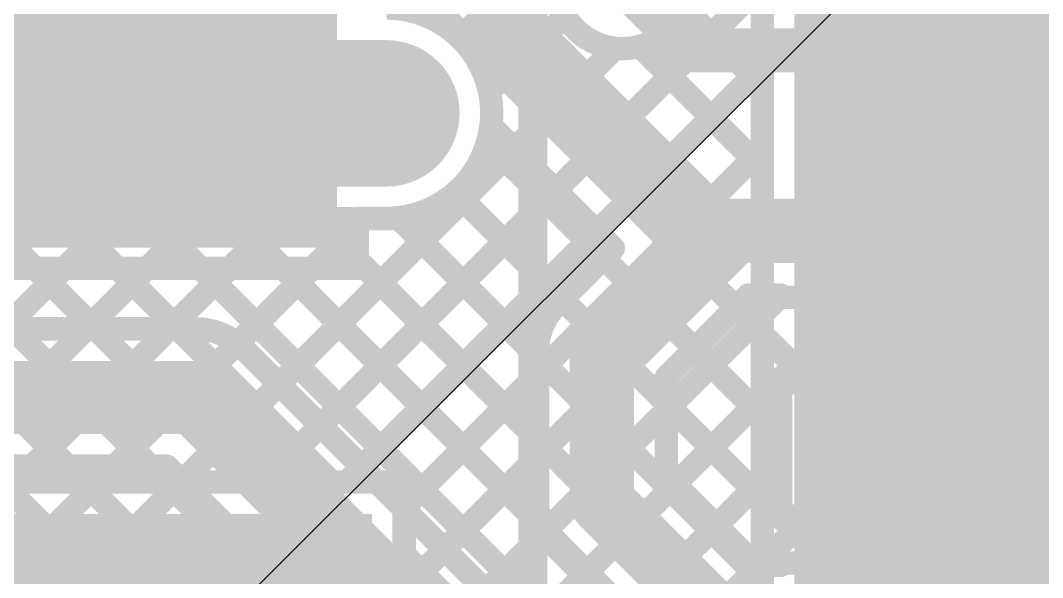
# Model space of a CAD drawing. Header units: millimetres. Extents: x 0 to 214, y 0 to 214.
# Drawn here: x 0.6312 to 0.9809, y 0.8344 to 1.025 of the extents above; entities that cross this region are included whole.
import ezdxf

# ---------------------------------------------------------------- set-up
doc = ezdxf.new("R2010")
doc.units = ezdxf.units.MM
doc.header["$MEASUREMENT"] = 0
for name, color, linetype in [('BottomLayer', 5, 'Continuous'), ('BottomOverlay', 54, 'Continuous'), ('BottomPaste', 16, 'Continuous'), ('BottomSolder', 6, 'Continuous'), ('TopLayer', 1, 'Continuous'), ('TopOverlay', 2, 'Continuous'), ('TopPaste', 8, 'Continuous'), ('TopSolder', 216, 'Continuous'), ('ViaHoleLayer', 16, 'Continuous')]:
    doc.layers.add(name, color=color, linetype=linetype)

# ---------------------------------------------------------------- blocks, each defined once
blk = doc.blocks.new('SOT_23_5_B_118')
at = {"layer": 'BottomLayer'}
for points in [[(-0.07283, 0.04921), (-0.02953, 0.04921), (-0.02953, 0.02559), (-0.07283, 0.02559)], [(0.02953, 0.04921), (0.07283, 0.04921), (0.07283, 0.02559), (0.02953, 0.02559)], [(-0.07283, 0.01181), (-0.02953, 0.01181), (-0.02953, -0.01181), (-0.07283, -0.01181)], [(-0.07283, -0.02559), (-0.02953, -0.02559), (-0.02953, -0.04921), (-0.07283, -0.04921)], [(0.02953, -0.02559), (0.07283, -0.02559), (0.07283, -0.04921), (0.02953, -0.04921)]]:
    blk.add_hatch(color=5, dxfattribs=at).paths.add_polyline_path(points)
at = {"layer": 'BottomPaste'}
for points in [[(-0.07283, 0.04921), (-0.02953, 0.04921), (-0.02953, 0.02559), (-0.07283, 0.02559)], [(0.02953, 0.04921), (0.07283, 0.04921), (0.07283, 0.02559), (0.02953, 0.02559)], [(-0.07283, 0.01181), (-0.02953, 0.01181), (-0.02953, -0.01181), (-0.07283, -0.01181)], [(-0.07283, -0.02559), (-0.02953, -0.02559), (-0.02953, -0.04921), (-0.07283, -0.04921)], [(0.02953, -0.02559), (0.07283, -0.02559), (0.07283, -0.04921), (0.02953, -0.04921)]]:
    blk.add_hatch(color=16, dxfattribs=at).paths.add_polyline_path(points)
at = {"layer": 'BottomSolder'}
for points in [[(-0.07683, 0.05321), (-0.02553, 0.05321), (-0.02553, 0.02159), (-0.07683, 0.02159)], [(0.02553, 0.05321), (0.07683, 0.05321), (0.07683, 0.02159), (0.02553, 0.02159)], [(-0.07683, 0.01581), (-0.02553, 0.01581), (-0.02553, -0.01581), (-0.07683, -0.01581)], [(-0.07683, -0.02159), (-0.02553, -0.02159), (-0.02553, -0.05321), (-0.07683, -0.05321)], [(0.02553, -0.02159), (0.07683, -0.02159), (0.07683, -0.05321), (0.02553, -0.05321)]]:
    blk.add_hatch(color=6, dxfattribs=at).paths.add_polyline_path(points)
at = {"layer": 'BottomOverlay', "const_width": 0.005}
for points in [[(0.02598, 0.0589), (-0.02945, 0.0589)], [(0.03465, 0.01646), (0.03465, -0.01732)], [(0.02598, -0.0589), (-0.02945, -0.0589)]]:
    blk.add_lwpolyline(points, dxfattribs=at)
at = {"layer": 'BottomOverlay'}
for points, const_width in [([(-0.0307, 0.0589, 1), (-0.0282, 0.0589, 1)], 0.0025), ([(0.02473, 0.0589, 1), (0.02723, 0.0589, 1)], 0.0025), ([(0.0334, 0.01646, 1), (0.0359, 0.01646, 1)], 0.0025), ([(0.0334, -0.01732, 1), (0.0359, -0.01732, 1)], 0.0025), ([(-0.0615, -0.0615, 1), (-0.06843, -0.0615, 1)], 0.01), ([(-0.07093, -0.0615, 1), (-0.06593, -0.0615, 1)], 0.005), ([(-0.064, -0.0615, 1), (-0.059, -0.0615, 1)], 0.005), ([(-0.0307, -0.0589, 1), (-0.0282, -0.0589, 1)], 0.0025), ([(0.02473, -0.0589, 1), (0.02723, -0.0589, 1)], 0.0025)]:
    blk.add_lwpolyline(points, format="xyb", close=True, dxfattribs=dict(at, const_width=const_width))
blk = doc.blocks.new('SOT_23_5_B_119')
at = {"layer": 'BottomLayer'}
for points in [[(-0.07283, 0.04921), (-0.02953, 0.04921), (-0.02953, 0.02559), (-0.07283, 0.02559)], [(0.02953, 0.04921), (0.07283, 0.04921), (0.07283, 0.02559), (0.02953, 0.02559)], [(-0.07283, 0.01181), (-0.02953, 0.01181), (-0.02953, -0.01181), (-0.07283, -0.01181)], [(-0.07283, -0.02559), (-0.02953, -0.02559), (-0.02953, -0.04921), (-0.07283, -0.04921)], [(0.02953, -0.02559), (0.07283, -0.02559), (0.07283, -0.04921), (0.02953, -0.04921)]]:
    blk.add_hatch(color=5, dxfattribs=at).paths.add_polyline_path(points)
at = {"layer": 'BottomPaste'}
for points in [[(-0.07283, 0.04921), (-0.02953, 0.04921), (-0.02953, 0.02559), (-0.07283, 0.02559)], [(0.02953, 0.04921), (0.07283, 0.04921), (0.07283, 0.02559), (0.02953, 0.02559)], [(-0.07283, 0.01181), (-0.02953, 0.01181), (-0.02953, -0.01181), (-0.07283, -0.01181)], [(-0.07283, -0.02559), (-0.02953, -0.02559), (-0.02953, -0.04921), (-0.07283, -0.04921)], [(0.02953, -0.02559), (0.07283, -0.02559), (0.07283, -0.04921), (0.02953, -0.04921)]]:
    blk.add_hatch(color=16, dxfattribs=at).paths.add_polyline_path(points)
at = {"layer": 'BottomSolder'}
for points in [[(-0.07683, 0.05321), (-0.02553, 0.05321), (-0.02553, 0.02159), (-0.07683, 0.02159)], [(0.02553, 0.05321), (0.07683, 0.05321), (0.07683, 0.02159), (0.02553, 0.02159)], [(-0.07683, 0.01581), (-0.02553, 0.01581), (-0.02553, -0.01581), (-0.07683, -0.01581)], [(-0.07683, -0.02159), (-0.02553, -0.02159), (-0.02553, -0.05321), (-0.07683, -0.05321)], [(0.02553, -0.02159), (0.07683, -0.02159), (0.07683, -0.05321), (0.02553, -0.05321)]]:
    blk.add_hatch(color=6, dxfattribs=at).paths.add_polyline_path(points)
at = {"layer": 'BottomOverlay', "const_width": 0.005}
for points in [[(0.02598, 0.0589), (-0.02945, 0.0589)], [(0.03465, 0.01646), (0.03465, -0.01732)], [(0.02598, -0.0589), (-0.02945, -0.0589)]]:
    blk.add_lwpolyline(points, dxfattribs=at)
at = {"layer": 'BottomOverlay'}
for points, const_width in [([(-0.0307, 0.0589, 1), (-0.0282, 0.0589, 1)], 0.0025), ([(0.02473, 0.0589, 1), (0.02723, 0.0589, 1)], 0.0025), ([(0.0334, 0.01646, 1), (0.0359, 0.01646, 1)], 0.0025), ([(0.0334, -0.01732, 1), (0.0359, -0.01732, 1)], 0.0025), ([(-0.0615, -0.0615, 1), (-0.06843, -0.0615, 1)], 0.01), ([(-0.07093, -0.0615, 1), (-0.06593, -0.0615, 1)], 0.005), ([(-0.064, -0.0615, 1), (-0.059, -0.0615, 1)], 0.005), ([(-0.0307, -0.0589, 1), (-0.0282, -0.0589, 1)], 0.0025), ([(0.02473, -0.0589, 1), (0.02723, -0.0589, 1)], 0.0025)]:
    blk.add_lwpolyline(points, format="xyb", close=True, dxfattribs=dict(at, const_width=const_width))
blk = doc.blocks.new('SOT_23_5_B_120')
at = {"layer": 'BottomLayer'}
for points in [[(-0.07283, 0.04921), (-0.02953, 0.04921), (-0.02953, 0.02559), (-0.07283, 0.02559)], [(0.02953, 0.04921), (0.07283, 0.04921), (0.07283, 0.02559), (0.02953, 0.02559)], [(-0.07283, 0.01181), (-0.02953, 0.01181), (-0.02953, -0.01181), (-0.07283, -0.01181)], [(-0.07283, -0.02559), (-0.02953, -0.02559), (-0.02953, -0.04921), (-0.07283, -0.04921)], [(0.02953, -0.02559), (0.07283, -0.02559), (0.07283, -0.04921), (0.02953, -0.04921)]]:
    blk.add_hatch(color=5, dxfattribs=at).paths.add_polyline_path(points)
at = {"layer": 'BottomPaste'}
for points in [[(-0.07283, 0.04921), (-0.02953, 0.04921), (-0.02953, 0.02559), (-0.07283, 0.02559)], [(0.02953, 0.04921), (0.07283, 0.04921), (0.07283, 0.02559), (0.02953, 0.02559)], [(-0.07283, 0.01181), (-0.02953, 0.01181), (-0.02953, -0.01181), (-0.07283, -0.01181)], [(-0.07283, -0.02559), (-0.02953, -0.02559), (-0.02953, -0.04921), (-0.07283, -0.04921)], [(0.02953, -0.02559), (0.07283, -0.02559), (0.07283, -0.04921), (0.02953, -0.04921)]]:
    blk.add_hatch(color=16, dxfattribs=at).paths.add_polyline_path(points)
at = {"layer": 'BottomSolder'}
for points in [[(-0.07683, 0.05321), (-0.02553, 0.05321), (-0.02553, 0.02159), (-0.07683, 0.02159)], [(0.02553, 0.05321), (0.07683, 0.05321), (0.07683, 0.02159), (0.02553, 0.02159)], [(-0.07683, 0.01581), (-0.02553, 0.01581), (-0.02553, -0.01581), (-0.07683, -0.01581)], [(-0.07683, -0.02159), (-0.02553, -0.02159), (-0.02553, -0.05321), (-0.07683, -0.05321)], [(0.02553, -0.02159), (0.07683, -0.02159), (0.07683, -0.05321), (0.02553, -0.05321)]]:
    blk.add_hatch(color=6, dxfattribs=at).paths.add_polyline_path(points)
at = {"layer": 'BottomOverlay', "const_width": 0.005}
for points in [[(0.02598, 0.0589), (-0.02945, 0.0589)], [(0.03465, 0.01646), (0.03465, -0.01732)], [(0.02598, -0.0589), (-0.02945, -0.0589)]]:
    blk.add_lwpolyline(points, dxfattribs=at)
at = {"layer": 'BottomOverlay'}
for points, const_width in [([(-0.0307, 0.0589, 1), (-0.0282, 0.0589, 1)], 0.0025), ([(0.02473, 0.0589, 1), (0.02723, 0.0589, 1)], 0.0025), ([(0.0334, 0.01646, 1), (0.0359, 0.01646, 1)], 0.0025), ([(0.0334, -0.01732, 1), (0.0359, -0.01732, 1)], 0.0025), ([(-0.0615, -0.0615, 1), (-0.06843, -0.0615, 1)], 0.01), ([(-0.07093, -0.0615, 1), (-0.06593, -0.0615, 1)], 0.005), ([(-0.064, -0.0615, 1), (-0.059, -0.0615, 1)], 0.005), ([(-0.0307, -0.0589, 1), (-0.0282, -0.0589, 1)], 0.0025), ([(0.02473, -0.0589, 1), (0.02723, -0.0589, 1)], 0.0025)]:
    blk.add_lwpolyline(points, format="xyb", close=True, dxfattribs=dict(at, const_width=const_width))
blk = doc.blocks.new('D2P___249')
at = {"layer": 'TopLayer'}
for points in [[(-0.225, 0.38504), (0.225, 0.38504), (0.225, 0.03504), (-0.225, 0.03504)], [(-0.14094, -0.13504), (-0.05906, -0.13504), (-0.05906, -0.28504), (-0.14094, -0.28504)]]:
    blk.add_hatch(color=1, dxfattribs=at).paths.add_polyline_path(points)
at = {"layer": 'TopPaste'}
for points in [[(-0.225, 0.38504), (0.225, 0.38504), (0.225, 0.03504), (-0.225, 0.03504)], [(-0.14094, -0.13504), (-0.05906, -0.13504), (-0.05906, -0.28504), (-0.14094, -0.28504)]]:
    blk.add_hatch(color=8, dxfattribs=at).paths.add_polyline_path(points)
at = {"layer": 'TopSolder'}
for points in [[(-0.229, 0.38904), (0.229, 0.38904), (0.229, 0.03104), (-0.229, 0.03104)], [(-0.14494, -0.13104), (-0.05506, -0.13104), (-0.05506, -0.28904), (-0.14494, -0.28904)], [(0.05506, -0.13104), (0.14494, -0.13104), (0.14494, -0.28904), (0.05506, -0.28904)]]:
    blk.add_hatch(color=216, dxfattribs=at).paths.add_polyline_path(points)
at = {"layer": 'TopOverlay', "const_width": 0.01}
blk.add_lwpolyline([(0.201, -0.064), (-0.205, -0.064)], dxfattribs=at)

msp = doc.modelspace()

# ---------------------------------------------------------------- hatches: boundary and pattern name
at = {"layer": 'BottomLayer'}
h = msp.add_hatch(color=5, dxfattribs=at)
edge = h.paths.add_edge_path()
edge.add_arc((0.75646, 0.99328), 0.01181, 0, 360)
at = {"layer": 'BottomSolder'}
h = msp.add_hatch(color=6, dxfattribs=at)
edge = h.paths.add_edge_path()
edge.add_arc((0.75646, 0.99328), 0.00991, 0, 360)
at = {"layer": 'TopLayer'}
for points in [[(0.896, 0.64), (1.256, 0.64), (1.256, 1.592), (0.896, 1.592)], [(0.29814, 0.71812), (0.75149, 0.71812), (0.75149, 0.85612), (0.29814, 0.85612)]]:
    msp.add_hatch(color=1, dxfattribs=at).paths.add_polyline_path(points)
h = msp.add_hatch(color=1, dxfattribs=at)
edge = h.paths.add_edge_path()
edge.add_arc((0.75646, 0.99328), 0.01181, 0, 360)
at = {"layer": 'TopSolder'}
h = msp.add_hatch(color=216, dxfattribs=at)
edge = h.paths.add_edge_path()
edge.add_arc((0.75646, 0.99328), 0.00991, 0, 360)
at = {"layer": 'ViaHoleLayer'}
h = msp.add_hatch(color=16, dxfattribs=at)
edge = h.paths.add_edge_path()
edge.add_arc((0.75646, 0.99328), 0.00591, 0, 360)

# ---------------------------------------------------------------- linework, layer by layer
at = {"layer": 'BottomLayer'}
for points, const_width in [([(0.98114, 0.76953), (0.98114, 1.13517)], 0.012), ([(0.96214, 0.8853), (0.96214, 1.10411)], 0.012), ([(0.79514, 1.01717), (0.79514, 1.09017)], 0.022), ([(0.83714, 1.03817), (0.86054, 1.01477)], 0.015), ([(0.79514, 1.01717), (0.85924, 0.95307)], 0.022), ([(0.86054, 1.01477), (0.92396, 1.01477)], 0.015), ([(0.54814, 0.99317), (0.75635, 0.99317)], 0.05), ([(0.79212, 0.98908), (0.83408, 0.94712)], 0.008), ([(0.79101, 0.98343), (0.83069, 0.94374)], 0.008), ([(0.71969, 0.90054), (0.80018, 0.98102)], 0.008), ([(0.73384, 0.8864), (0.81432, 0.96688)], 0.008), ([(0.78007, 0.96609), (0.81655, 0.9296)], 0.008), ([(0.83014, 0.91207), (0.87114, 0.95307)], 0.022), ([(0.85924, 0.95307), (0.87114, 0.95307)], 0.022), ([(0.87114, 0.95307), (0.92396, 0.95307)], 0.022), ([(0.54814, 0.95717), (0.75635, 0.95717)], 0.008), ([(0.59099, 0.95717), (0.62866, 0.9195)], 0.008), ([(0.59723, 0.9195), (0.6349, 0.95717)], 0.008), ([(0.61927, 0.95717), (0.65695, 0.9195)], 0.008), ([(0.62551, 0.9195), (0.66319, 0.95717)], 0.008), ([(0.64756, 0.95717), (0.68523, 0.9195)], 0.008), ([(0.6538, 0.9195), (0.69147, 0.95717)], 0.008), ([(0.67584, 0.95717), (0.89131, 0.74171)], 0.008), ([(0.68208, 0.9195), (0.71976, 0.95717)], 0.008), ([(0.70413, 0.95717), (0.81002, 0.85128)], 0.008), ([(0.70542, 0.91455), (0.74804, 0.95717)], 0.008), ([(0.73241, 0.95717), (0.80814, 0.88144)], 0.008), ([(0.76046, 0.95741), (0.80814, 0.90973)], 0.008), ([(0.74798, 0.87226), (0.82846, 0.95274)], 0.008), ([(0.81462, 0.92767), (0.83408, 0.94712)], 0.008), ([(0.85214, 0.90296), (0.88025, 0.93107)], 0.008), ([(0.85214, 0.89157), (0.89131, 0.93073)], 0.008), ([(0.85514, 0.86628), (0.91912, 0.93026)], 0.008), ([(0.88025, 0.93107), (0.89131, 0.93107)], 0.008), ([(0.89131, 0.93026), (0.94514, 0.93026)], 0.008), ([(0.90074, 0.93026), (0.92992, 0.90108)], 0.008), ([(0.92903, 0.93026), (0.94514, 0.91415)], 0.008), ([(0.94514, 0.90108), (0.94514, 0.93026)], 0.008), ([(0.87595, 0.92677), (0.90164, 0.90108)], 0.008), ([(0.91822, 0.90108), (0.94514, 0.928)], 0.008), ([(0.30173, 0.9195), (0.691, 0.9195)], 0.008), ([(0.83014, 0.86017), (0.83014, 0.91207)], 0.022), ([(0.70763, 0.9126), (0.89131, 0.72893)], 0.008), ([(0.80814, 0.86017), (0.80814, 0.91207)], 0.008), ([(0.86181, 0.91263), (0.89131, 0.88313)], 0.008), ([(0.292, 0.896), (0.691, 0.896)], 0.025), ([(0.691, 0.896), (0.918, 0.669)], 0.025), ([(0.76212, 0.85811), (0.80814, 0.90414)], 0.008), ([(0.76212, 0.85811), (0.80814, 0.90414)], 0.008), ([(0.85214, 0.86929), (0.85214, 0.90296)], 0.008), ([(0.89131, 0.90108), (0.94514, 0.90108)], 0.008), ([(0.89131, 0.85546), (0.89131, 0.90108)], 0.008), ([(0.85214, 0.89401), (0.90677, 0.83939)], 0.008), ([(0.95511, 0.87827), (0.96214, 0.8853)], 0.012), ([(0.92396, 0.87827), (0.95511, 0.87827)], 0.012), ([(0.77626, 0.84397), (0.80814, 0.87585)], 0.008), ([(0.86928, 0.85214), (0.89131, 0.87416)], 0.008), ([(0.292, 0.8725), (0.68127, 0.8725)], 0.008), ([(0.46758, 0.705), (0.63508, 0.8725)], 0.008), ([(0.49587, 0.705), (0.66337, 0.8725)], 0.008), ([(0.59081, 0.8725), (0.75831, 0.705)], 0.008), ([(0.61909, 0.8725), (0.89147, 0.60012)], 0.008), ([(0.64738, 0.8725), (0.91975, 0.60012)], 0.008), ([(0.67566, 0.8725), (0.94804, 0.60012)], 0.008), ([(0.68127, 0.8725), (0.90137, 0.6524)], 0.008), ([(0.52415, 0.705), (0.68646, 0.86731)], 0.008), ([(0.83014, 0.86017), (0.87374, 0.81657)], 0.022), ([(0.85214, 0.86929), (0.88285, 0.83857)], 0.008), ([(0.96414, 0.77657), (0.96414, 0.86387)], 0.008), ([(0.94138, 0.83939), (0.96414, 0.86215)], 0.008), ([(0.95661, 0.85546), (0.95661, 0.86134)], 0.008), ([(0.55244, 0.705), (0.7006, 0.85316)], 0.008), ([(0.884, 0.83857), (0.90089, 0.85546)], 0.008), ([(0.89131, 0.85546), (0.95661, 0.85546)], 0.008), ([(0.9131, 0.83939), (0.92917, 0.85546)], 0.008), ([(0.91898, 0.85546), (0.93505, 0.83939)], 0.008), ([(0.94726, 0.85546), (0.96414, 0.83858)], 0.008), ([(0.7904, 0.82983), (0.81061, 0.85004)], 0.008), ([(0.81462, 0.84458), (0.85814, 0.80106)], 0.008), ([(0.58072, 0.705), (0.71474, 0.83902)], 0.008), ([(0.89131, 0.83939), (0.95661, 0.83939)], 0.008), ([(0.95661, 0.79376), (0.95661, 0.83939)], 0.008), ([(0.80455, 0.81569), (0.82403, 0.83517)], 0.008), ([(0.88285, 0.83857), (0.89131, 0.83857)], 0.008), ([(0.95661, 0.82633), (0.96414, 0.83386)], 0.008)]:
    msp.add_lwpolyline(points, dxfattribs=dict(at, const_width=const_width))
for points, const_width in [([(0.78964, 1.01717, 1), (0.80064, 1.01717, 1)], 0.011), ([(0.78964, 1.01717, 1), (0.80064, 1.01717, 1)], 0.011), ([(0.85679, 1.01477, 1), (0.86429, 1.01477, 1)], 0.0075), ([(0.85679, 1.01477, 1), (0.86429, 1.01477, 1)], 0.0075), ([(0.92021, 1.01477, 1), (0.92771, 1.01477, 1)], 0.0075), ([(0.74385, 0.99317, 1), (0.76885, 0.99317, 1)], 0.025), ([(0.79012, 0.98908, 1), (0.79412, 0.98908, 1)], 0.004), ([(0.79012, 0.98908, 1), (0.79412, 0.98908, 1)], 0.004), ([(0.78901, 0.98343, 1), (0.79301, 0.98343, 1)], 0.004), ([(0.79818, 0.98102, 1), (0.80218, 0.98102, 1)], 0.004), ([(0.77807, 0.96609, 1), (0.78207, 0.96609, 1)], 0.004), ([(0.81232, 0.96688, 1), (0.81632, 0.96688, 1)], 0.004), ([(0.85374, 0.95307, 1), (0.86474, 0.95307, 1)], 0.011), ([(0.85374, 0.95307, 1), (0.86474, 0.95307, 1)], 0.011), ([(0.86564, 0.95307, 1), (0.87664, 0.95307, 1)], 0.011), ([(0.86564, 0.95307, 1), (0.87664, 0.95307, 1)], 0.011), ([(0.86564, 0.95307, 1), (0.87664, 0.95307, 1)], 0.011), ([(0.91846, 0.95307, 1), (0.92946, 0.95307, 1)], 0.011), ([(0.6329, 0.95717, 1), (0.6369, 0.95717, 1)], 0.004), ([(0.64556, 0.95717, 1), (0.64956, 0.95717, 1)], 0.004), ([(0.66119, 0.95717, 1), (0.66519, 0.95717, 1)], 0.004), ([(0.67384, 0.95717, 1), (0.67784, 0.95717, 1)], 0.004), ([(0.68947, 0.95717, 1), (0.69347, 0.95717, 1)], 0.004), ([(0.70213, 0.95717, 1), (0.70613, 0.95717, 1)], 0.004), ([(0.71776, 0.95717, 1), (0.72176, 0.95717, 1)], 0.004), ([(0.73041, 0.95717, 1), (0.73441, 0.95717, 1)], 0.004), ([(0.74604, 0.95717, 1), (0.75004, 0.95717, 1)], 0.004), ([(0.75435, 0.95717, 1), (0.75835, 0.95717, 1)], 0.004), ([(0.75435, 0.95717, 1), (0.75835, 0.95717, 1)], 0.004), ([(0.75846, 0.95741, 1), (0.76246, 0.95741, 1)], 0.004), ([(0.82646, 0.95274, 1), (0.83046, 0.95274, 1)], 0.004), ([(0.83208, 0.94712, 1), (0.83608, 0.94712, 1)], 0.004), ([(0.83208, 0.94712, 1), (0.83608, 0.94712, 1)], 0.004), ([(0.82869, 0.94374, 1), (0.83269, 0.94374, 1)], 0.004), ([(0.81455, 0.9296, 1), (0.81855, 0.9296, 1)], 0.004), ([(0.87825, 0.93107, 1), (0.88225, 0.93107, 1)], 0.004), ([(0.87825, 0.93107, 1), (0.88225, 0.93107, 1)], 0.004), ([(0.88931, 0.93107, 1), (0.89331, 0.93107, 1)], 0.004), ([(0.88931, 0.93073, 1), (0.89331, 0.93073, 1)], 0.004), ([(0.88931, 0.93026, 1), (0.89331, 0.93026, 1)], 0.004), ([(0.89874, 0.93026, 1), (0.90274, 0.93026, 1)], 0.004), ([(0.91712, 0.93026, 1), (0.92112, 0.93026, 1)], 0.004), ([(0.92703, 0.93026, 1), (0.93103, 0.93026, 1)], 0.004), ([(0.94314, 0.93026, 1), (0.94714, 0.93026, 1)], 0.004), ([(0.94314, 0.93026, 1), (0.94714, 0.93026, 1)], 0.004), ([(0.81258, 0.92763, 1), (0.81658, 0.92763, 1)], 0.004), ([(0.81262, 0.92767, 1), (0.81662, 0.92767, 1)], 0.004), ([(0.81262, 0.92767, 1), (0.81662, 0.92767, 1)], 0.004), ([(0.87395, 0.92677, 1), (0.87795, 0.92677, 1)], 0.004), ([(0.94314, 0.928, 1), (0.94714, 0.928, 1)], 0.004), ([(0.62666, 0.9195, 1), (0.63066, 0.9195, 1)], 0.004), ([(0.6518, 0.9195, 1), (0.6558, 0.9195, 1)], 0.004), ([(0.65495, 0.9195, 1), (0.65895, 0.9195, 1)], 0.004), ([(0.68008, 0.9195, 1), (0.68408, 0.9195, 1)], 0.004), ([(0.68323, 0.9195, 1), (0.68723, 0.9195, 1)], 0.004), ([(0.689, 0.9195, 1), (0.693, 0.9195, 1)], 0.004), ([(0.689, 0.9195, 1), (0.693, 0.9195, 1)], 0.004), ([(0.689, 0.9195, 1), (0.693, 0.9195, 1)], 0.004), ([(0.82464, 0.91207, 1), (0.83564, 0.91207, 1)], 0.011), ([(0.82464, 0.91207, 1), (0.83564, 0.91207, 1)], 0.011), ([(0.70342, 0.91455, 1), (0.70742, 0.91455, 1)], 0.004), ([(0.70562, 0.91262, 1), (0.70962, 0.91262, 1)], 0.004), ([(0.70563, 0.9126, 1), (0.70963, 0.9126, 1)], 0.004), ([(0.70563, 0.9126, 1), (0.70963, 0.9126, 1)], 0.004), ([(0.80614, 0.91207, 1), (0.81014, 0.91207, 1)], 0.004), ([(0.80614, 0.91207, 1), (0.81014, 0.91207, 1)], 0.004), ([(0.80614, 0.91207, 1), (0.81014, 0.91207, 1)], 0.004), ([(0.85981, 0.91263, 1), (0.86381, 0.91263, 1)], 0.004), ([(0.94314, 0.91415, 1), (0.94714, 0.91415, 1)], 0.004), ([(0.80614, 0.90973, 1), (0.81014, 0.90973, 1)], 0.004), ([(0.68475, 0.896, 1), (0.69725, 0.896, 1)], 0.0125), ([(0.68475, 0.896, 1), (0.69725, 0.896, 1)], 0.0125), ([(0.80614, 0.90414, 1), (0.81014, 0.90414, 1)], 0.004), ([(0.80614, 0.90414, 1), (0.81014, 0.90414, 1)], 0.004), ([(0.85014, 0.90296, 1), (0.85414, 0.90296, 1)], 0.004), ([(0.85014, 0.90296, 1), (0.85414, 0.90296, 1)], 0.004), ([(0.71769, 0.90054, 1), (0.72169, 0.90054, 1)], 0.004), ([(0.88931, 0.90108, 1), (0.89331, 0.90108, 1)], 0.004), ([(0.88931, 0.90108, 1), (0.89331, 0.90108, 1)], 0.004), ([(0.89964, 0.90108, 1), (0.90364, 0.90108, 1)], 0.004), ([(0.91622, 0.90108, 1), (0.92022, 0.90108, 1)], 0.004), ([(0.92792, 0.90108, 1), (0.93192, 0.90108, 1)], 0.004), ([(0.94314, 0.90108, 1), (0.94714, 0.90108, 1)], 0.004), ([(0.94314, 0.90108, 1), (0.94714, 0.90108, 1)], 0.004), ([(0.85014, 0.89401, 1), (0.85414, 0.89401, 1)], 0.004), ([(0.85014, 0.89157, 1), (0.85414, 0.89157, 1)], 0.004), ([(0.73184, 0.8864, 1), (0.73584, 0.8864, 1)], 0.004), ([(0.95914, 0.8853, 1), (0.96514, 0.8853, 1)], 0.006), ([(0.95914, 0.8853, 1), (0.96514, 0.8853, 1)], 0.006), ([(0.80614, 0.88144, 1), (0.81014, 0.88144, 1)], 0.004), ([(0.88931, 0.88313, 1), (0.89331, 0.88313, 1)], 0.004), ([(0.92096, 0.87827, 1), (0.92696, 0.87827, 1)], 0.006), ([(0.95211, 0.87827, 1), (0.95811, 0.87827, 1)], 0.006), ([(0.95211, 0.87827, 1), (0.95811, 0.87827, 1)], 0.006), ([(0.80614, 0.87585, 1), (0.81014, 0.87585, 1)], 0.004), ([(0.88931, 0.87416, 1), (0.89331, 0.87416, 1)], 0.004), ([(0.63308, 0.8725, 1), (0.63708, 0.8725, 1)], 0.004), ([(0.64538, 0.8725, 1), (0.64938, 0.8725, 1)], 0.004), ([(0.66137, 0.8725, 1), (0.66537, 0.8725, 1)], 0.004), ([(0.67366, 0.8725, 1), (0.67766, 0.8725, 1)], 0.004), ([(0.67927, 0.8725, 1), (0.68327, 0.8725, 1)], 0.004), ([(0.67927, 0.8725, 1), (0.68327, 0.8725, 1)], 0.004), ([(0.74598, 0.87226, 1), (0.74998, 0.87226, 1)], 0.004), ([(0.68446, 0.86731, 1), (0.68846, 0.86731, 1)], 0.004), ([(0.82464, 0.86017, 1), (0.83564, 0.86017, 1)], 0.011), ([(0.82464, 0.86017, 1), (0.83564, 0.86017, 1)], 0.011), ([(0.85014, 0.86929, 1), (0.85414, 0.86929, 1)], 0.004), ([(0.85014, 0.86929, 1), (0.85414, 0.86929, 1)], 0.004), ([(0.85314, 0.86628, 1), (0.85714, 0.86628, 1)], 0.004), ([(0.96214, 0.86387, 1), (0.96614, 0.86387, 1)], 0.004), ([(0.96214, 0.86387, 1), (0.96614, 0.86387, 1)], 0.004), ([(0.96214, 0.86387, 1), (0.96614, 0.86387, 1)], 0.004), ([(0.80614, 0.86017, 1), (0.81014, 0.86017, 1)], 0.004), ([(0.80614, 0.86017, 1), (0.81014, 0.86017, 1)], 0.004), ([(0.80614, 0.86017, 1), (0.81014, 0.86017, 1)], 0.004), ([(0.95461, 0.86134, 1), (0.95861, 0.86134, 1)], 0.004), ([(0.95461, 0.86134, 1), (0.95861, 0.86134, 1)], 0.004), ([(0.95461, 0.86134, 1), (0.95861, 0.86134, 1)], 0.004), ([(0.96214, 0.86215, 1), (0.96614, 0.86215, 1)], 0.004), ([(0.76012, 0.85811, 1), (0.76412, 0.85811, 1)], 0.004), ([(0.76012, 0.85811, 1), (0.76412, 0.85811, 1)], 0.004), ([(0.6986, 0.85316, 1), (0.7026, 0.85316, 1)], 0.004), ([(0.88931, 0.85546, 1), (0.89331, 0.85546, 1)], 0.004), ([(0.88931, 0.85546, 1), (0.89331, 0.85546, 1)], 0.004), ([(0.89889, 0.85546, 1), (0.90289, 0.85546, 1)], 0.004), ([(0.91698, 0.85546, 1), (0.92098, 0.85546, 1)], 0.004), ([(0.92717, 0.85546, 1), (0.93117, 0.85546, 1)], 0.004), ([(0.94526, 0.85546, 1), (0.94926, 0.85546, 1)], 0.004), ([(0.95461, 0.85546, 1), (0.95861, 0.85546, 1)], 0.004), ([(0.95461, 0.85546, 1), (0.95861, 0.85546, 1)], 0.004), ([(0.80802, 0.85128, 1), (0.81202, 0.85128, 1)], 0.004), ([(0.80861, 0.85004, 1), (0.81261, 0.85004, 1)], 0.004), ([(0.86728, 0.85214, 1), (0.87128, 0.85214, 1)], 0.004), ([(0.77426, 0.84397, 1), (0.77826, 0.84397, 1)], 0.004), ([(0.81258, 0.84462, 1), (0.81658, 0.84462, 1)], 0.004), ([(0.81262, 0.84458, 1), (0.81662, 0.84458, 1)], 0.004), ([(0.81262, 0.84458, 1), (0.81662, 0.84458, 1)], 0.004), ([(0.71274, 0.83902, 1), (0.71674, 0.83902, 1)], 0.004), ([(0.88931, 0.83939, 1), (0.89331, 0.83939, 1)], 0.004), ([(0.90477, 0.83939, 1), (0.90877, 0.83939, 1)], 0.004), ([(0.9111, 0.83939, 1), (0.9151, 0.83939, 1)], 0.004), ([(0.93305, 0.83939, 1), (0.93705, 0.83939, 1)], 0.004), ([(0.93938, 0.83939, 1), (0.94338, 0.83939, 1)], 0.004), ([(0.95461, 0.83939, 1), (0.95861, 0.83939, 1)], 0.004), ([(0.95461, 0.83939, 1), (0.95861, 0.83939, 1)], 0.004), ([(0.82203, 0.83517, 1), (0.82603, 0.83517, 1)], 0.004), ([(0.88085, 0.83857, 1), (0.88485, 0.83857, 1)], 0.004), ([(0.88085, 0.83857, 1), (0.88485, 0.83857, 1)], 0.004), ([(0.882, 0.83857, 1), (0.886, 0.83857, 1)], 0.004), ([(0.88931, 0.83857, 1), (0.89331, 0.83857, 1)], 0.004), ([(0.96214, 0.83858, 1), (0.96614, 0.83858, 1)], 0.004), ([(0.96214, 0.83386, 1), (0.96614, 0.83386, 1)], 0.004)]:
    msp.add_lwpolyline(points, format="xyb", close=True, dxfattribs=dict(at, const_width=const_width))
at = {"layer": 'BottomLayer', "const_width": 0.008}
for points in [[(0.79212, 0.98908, -0.38123), (0.75635, 0.95717)], [(0.80814, 0.91207, -0.199566), (0.81462, 0.92767)], [(0.80814, 0.91207, -0.198912), (0.81458, 0.92763)], [(0.691, 0.9195, -0.199188), (0.70763, 0.9126)], [(0.691, 0.9195, -0.198912), (0.70762, 0.91262)], [(0.96414, 0.86387, -0.11842), (0.95661, 0.86134)], [(0.96414, 0.86387, -0.11842), (0.95661, 0.86134)], [(0.81458, 0.84462, -0.198912), (0.80814, 0.86017)], [(0.81462, 0.84458, -0.199566), (0.80814, 0.86017)]]:
    msp.add_lwpolyline(points, format="xyb", dxfattribs=at)
at = {"layer": 'BottomSolder'}
msp.add_line((0.01449, 0.13433), (214.06023, 213.98652), dxfattribs=at)
at = {"layer": 'TopLayer'}
for points, const_width in [([(0.885, 0.703), (0.885, 1.58509)], 0.008), ([(0.73455, 1.06817), (0.885, 0.91772)], 0.008), ([(0.76283, 1.06817), (0.885, 0.946)], 0.008), ([(0.76299, 1.02869), (0.80309, 1.06879)], 0.008), ([(0.78162, 1.01904), (0.81864, 1.05606)], 0.008), ([(0.71456, 0.86712), (0.885, 1.03756)], 0.008), ([(0.85819, 1.02938), (0.885, 1.00257)], 0.008), ([(0.79167, 1.0008), (0.81748, 1.02661)], 0.008), ([(0.66047, 0.99216), (0.66159, 0.99328)], 0.05), ([(0.66159, 0.99328), (0.75646, 0.99328)], 0.05), ([(0.68627, 0.86712), (0.83465, 1.0155)], 0.008), ([(0.84313, 1.01616), (0.885, 0.97429)], 0.008), ([(0.74284, 0.86712), (0.885, 1.00928)], 0.008), ([(0.79107, 0.98336), (0.885, 0.88944)], 0.008), ([(0.76249, 0.85849), (0.885, 0.981)], 0.008), ([(0.76249, 0.85849), (0.885, 0.981)], 0.008), ([(0.78006, 0.96609), (0.885, 0.86115)], 0.008), ([(0.74647, 0.95728), (0.75646, 0.95728)], 0.008), ([(0.74647, 0.94021), (0.74647, 0.95728)], 0.008), ([(0.76037, 0.9575), (0.885, 0.83287)], 0.008), ([(0.76249, 0.83021), (0.885, 0.95271)], 0.008), ([(0.57314, 0.86712), (0.64623, 0.94021)], 0.008), ([(0.57447, 0.94021), (0.74647, 0.94021)], 0.008), ([(0.57966, 0.94021), (0.65276, 0.86712)], 0.008), ([(0.60142, 0.86712), (0.67451, 0.94021)], 0.008), ([(0.60795, 0.94021), (0.68104, 0.86712)], 0.008), ([(0.6297, 0.86712), (0.7028, 0.94021)], 0.008), ([(0.63623, 0.94021), (0.70932, 0.86712)], 0.008), ([(0.65799, 0.86712), (0.73108, 0.94021)], 0.008), ([(0.66452, 0.94021), (0.73761, 0.86712)], 0.008), ([(0.6928, 0.94021), (0.885, 0.74801)], 0.008), ([(0.72108, 0.94021), (0.885, 0.7763)], 0.008), ([(0.74647, 0.94312), (0.885, 0.80458)], 0.008), ([(0.76249, 0.80192), (0.885, 0.92443)], 0.008), ([(0.76249, 0.77364), (0.885, 0.89614)], 0.008), ([(0.28714, 0.86712), (0.76249, 0.86712)], 0.008), ([(0.76249, 0.74535), (0.885, 0.86786)], 0.008), ([(0.76249, 0.70712), (0.76249, 0.86712)], 0.008), ([(0.76249, 0.84223), (0.885, 0.71973)], 0.008), ([(0.76249, 0.71707), (0.885, 0.83957)], 0.008)]:
    msp.add_lwpolyline(points, dxfattribs=dict(at, const_width=const_width))
at = {"layer": 'TopLayer', "const_width": 0.008}
for points in [[(0.85995, 1.03817, -1.373923), (0.81864, 1.05152)], [(0.75646, 1.02928, -0.414214), (0.79246, 0.99328)], [(0.79246, 0.99328, -0.414214), (0.75646, 0.95728)]]:
    msp.add_lwpolyline(points, format="xyb", dxfattribs=at)
at = {"layer": 'TopLayer'}
for points, const_width in [([(0.76099, 1.02869, 1), (0.76499, 1.02869, 1)], 0.004), ([(0.81548, 1.02661, 1), (0.81948, 1.02661, 1)], 0.004), ([(0.77962, 1.01904, 1), (0.78362, 1.01904, 1)], 0.004), ([(0.64909, 0.99328, 1), (0.67409, 0.99328, 1)], 0.025), ([(0.64909, 0.99328, 1), (0.67409, 0.99328, 1)], 0.025), ([(0.74396, 0.99328, 1), (0.76896, 0.99328, 1)], 0.025), ([(0.83265, 1.0155, 1), (0.83665, 1.0155, 1)], 0.004), ([(0.84113, 1.01616, 1), (0.84513, 1.01616, 1)], 0.004), ([(0.64797, 0.99216, 1), (0.67297, 0.99216, 1)], 0.025), ([(0.883, 1.00928, 1), (0.887, 1.00928, 1)], 0.004), ([(0.78967, 1.0008, 1), (0.79367, 1.0008, 1)], 0.004), ([(0.883, 1.00257, 1), (0.887, 1.00257, 1)], 0.004), ([(0.79046, 0.99328, 1), (0.79446, 0.99328, 1)], 0.004), ([(0.79046, 0.99328, 1), (0.79446, 0.99328, 1)], 0.004), ([(0.78907, 0.98336, 1), (0.79307, 0.98336, 1)], 0.004), ([(0.883, 0.981, 1), (0.887, 0.981, 1)], 0.004), ([(0.883, 0.981, 1), (0.887, 0.981, 1)], 0.004), ([(0.883, 0.97429, 1), (0.887, 0.97429, 1)], 0.004), ([(0.77806, 0.96609, 1), (0.78206, 0.96609, 1)], 0.004), ([(0.74447, 0.95728, 1), (0.74847, 0.95728, 1)], 0.004), ([(0.74447, 0.95728, 1), (0.74847, 0.95728, 1)], 0.004), ([(0.75446, 0.95728, 1), (0.75846, 0.95728, 1)], 0.004), ([(0.75446, 0.95728, 1), (0.75846, 0.95728, 1)], 0.004), ([(0.75837, 0.9575, 1), (0.76237, 0.9575, 1)], 0.004), ([(0.883, 0.95271, 1), (0.887, 0.95271, 1)], 0.004), ([(0.883, 0.946, 1), (0.887, 0.946, 1)], 0.004), ([(0.63423, 0.94021, 1), (0.63823, 0.94021, 1)], 0.004), ([(0.64423, 0.94021, 1), (0.64823, 0.94021, 1)], 0.004), ([(0.66252, 0.94021, 1), (0.66652, 0.94021, 1)], 0.004), ([(0.67251, 0.94021, 1), (0.67651, 0.94021, 1)], 0.004), ([(0.6908, 0.94021, 1), (0.6948, 0.94021, 1)], 0.004), ([(0.7008, 0.94021, 1), (0.7048, 0.94021, 1)], 0.004), ([(0.71908, 0.94021, 1), (0.72308, 0.94021, 1)], 0.004), ([(0.72908, 0.94021, 1), (0.73308, 0.94021, 1)], 0.004), ([(0.74447, 0.94312, 1), (0.74847, 0.94312, 1)], 0.004), ([(0.74447, 0.94021, 1), (0.74847, 0.94021, 1)], 0.004), ([(0.74447, 0.94021, 1), (0.74847, 0.94021, 1)], 0.004), ([(0.883, 0.92443, 1), (0.887, 0.92443, 1)], 0.004), ([(0.883, 0.91772, 1), (0.887, 0.91772, 1)], 0.004), ([(0.883, 0.89614, 1), (0.887, 0.89614, 1)], 0.004), ([(0.883, 0.88944, 1), (0.887, 0.88944, 1)], 0.004), ([(0.6277, 0.86712, 1), (0.6317, 0.86712, 1)], 0.004), ([(0.65076, 0.86712, 1), (0.65476, 0.86712, 1)], 0.004), ([(0.65599, 0.86712, 1), (0.65999, 0.86712, 1)], 0.004), ([(0.67904, 0.86712, 1), (0.68304, 0.86712, 1)], 0.004), ([(0.68427, 0.86712, 1), (0.68827, 0.86712, 1)], 0.004), ([(0.70732, 0.86712, 1), (0.71132, 0.86712, 1)], 0.004), ([(0.71256, 0.86712, 1), (0.71656, 0.86712, 1)], 0.004), ([(0.73561, 0.86712, 1), (0.73961, 0.86712, 1)], 0.004), ([(0.74084, 0.86712, 1), (0.74484, 0.86712, 1)], 0.004), ([(0.76049, 0.86712, 1), (0.76449, 0.86712, 1)], 0.004), ([(0.76049, 0.86712, 1), (0.76449, 0.86712, 1)], 0.004), ([(0.883, 0.86786, 1), (0.887, 0.86786, 1)], 0.004), ([(0.883, 0.86115, 1), (0.887, 0.86115, 1)], 0.004), ([(0.76049, 0.85849, 1), (0.76449, 0.85849, 1)], 0.004), ([(0.76049, 0.85849, 1), (0.76449, 0.85849, 1)], 0.004), ([(0.76049, 0.84223, 1), (0.76449, 0.84223, 1)], 0.004), ([(0.883, 0.83957, 1), (0.887, 0.83957, 1)], 0.004), ([(0.883, 0.83287, 1), (0.887, 0.83287, 1)], 0.004)]:
    msp.add_lwpolyline(points, format="xyb", close=True, dxfattribs=dict(at, const_width=const_width))
at = {"layer": 'TopSolder'}
msp.add_line((0.01449, 0.13433), (214.06023, 213.98652), dxfattribs=at)

# ---------------------------------------------------------------- block references
for name, p, rotation in [('D2P___249', (0.87051, 0.89216), 270), ('SOT_23_5_B_118', (0.97514, 1.05217), 180), ('SOT_23_5_B_120', (0.97514, 0.91567), 180), ('SOT_23_5_B_119', (0.97514, 0.77917), 180)]:
    msp.add_blockref(name, p, dxfattribs=dict(rotation=rotation))

doc.saveas('drawing.dxf')
